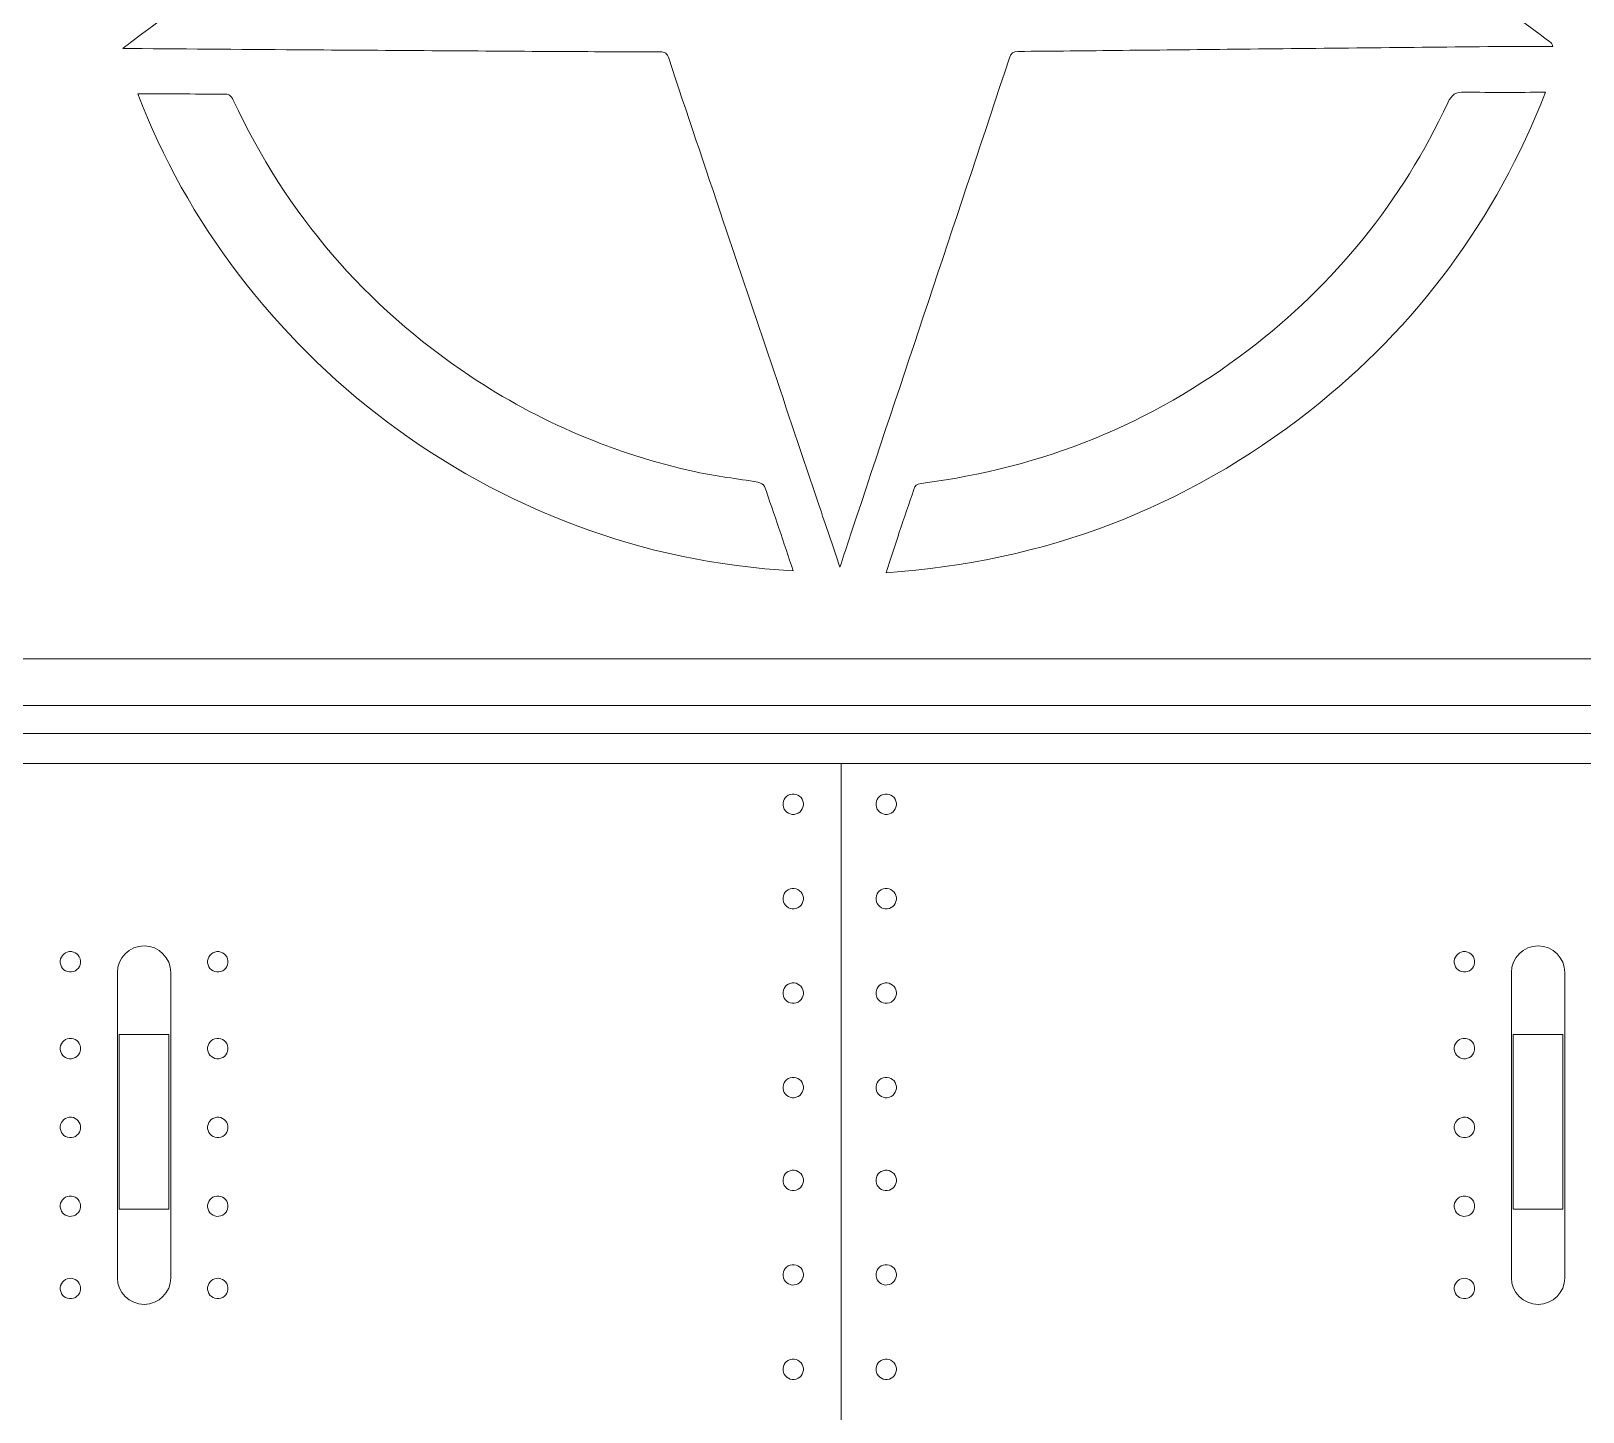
# Model space of a CAD drawing. Header units: centimetres. Extents: x -162 to 162, y -134 to 134.
# Drawn here: x 40.84 to 47.61, y -29.8 to -23.78 of the extents above; entities that cross this region are included whole.
import ezdxf

# ---------------------------------------------------------------- set-up
doc = ezdxf.new("R2010")
doc.units = ezdxf.units.CM
doc.header["$MEASUREMENT"] = 0
doc.layers.add('Capa 1', color=7, linetype='Continuous')
doc.layers.add('GUIDE', color=7, linetype='Continuous')

msp = doc.modelspace()

# ---------------------------------------------------------------- linework, layer by layer
at = {"layer": 'Capa 1', "lineweight": 9}
for points, knots in [([(50.58438, -19.51926), (50.58438, -19.51926), (49.81376, -19.55689), (49.81376, -19.55689), (49.81376, -19.55689), (49.76537, -18.56226), (49.76537, -18.56226), (49.76537, -18.56226), (50.53507, -18.52463), (50.53507, -18.52463), (50.53507, -18.52463), (50.52702, -18.34542), (50.52702, -18.34542), (50.50641, -17.94132), (50.17398, -17.62499), (49.76986, -17.62499), (49.76986, -17.62499), (44.37202, -17.62499), (44.37202, -17.62499), (44.37202, -17.62499), (38.97416, -17.62499), (38.97416, -17.62499), (38.57006, -17.62499), (38.23763, -17.94132), (38.21702, -18.34542), (38.21702, -18.34542), (38.20897, -18.52463), (38.20897, -18.52463), (38.20897, -18.52463), (38.97867, -18.56226), (38.97867, -18.56226), (38.97867, -18.56226), (38.93028, -19.55689), (38.93028, -19.55689), (38.93028, -19.55689), (38.15966, -19.51926), (38.15966, -19.51926), (38.15966, -19.51926), (37.80482, -26.71816), (37.80482, -26.71816), (37.80482, -26.71816), (44.37202, -26.71816), (44.37202, -26.71816), (44.37202, -26.71816), (50.93921, -26.71816), (50.93921, -26.71816), (50.93921, -26.71816), (50.58438, -19.51926), (50.58438, -19.51926)], [0, 0, 0, 0, 0.0625, 0.0625, 0.0625, 0.125, 0.125, 0.125, 0.1875, 0.1875, 0.1875, 0.25, 0.25, 0.25, 0.3125, 0.3125, 0.3125, 0.375, 0.375, 0.375, 0.4375, 0.4375, 0.4375, 0.5, 0.5, 0.5, 0.5625, 0.5625, 0.5625, 0.625, 0.625, 0.625, 0.6875, 0.6875, 0.6875, 0.75, 0.75, 0.75, 0.8125, 0.8125, 0.8125, 0.875, 0.875, 0.875, 0.9375, 0.9375, 0.9375, 1, 1, 1, 1]), ([(39.49747, -30.2568), (39.49747, -30.2568), (49.20983, -30.2568), (49.20983, -30.2568), (49.20983, -30.2568), (49.20983, -29.8733), (49.20983, -29.8733), (49.20983, -29.8733), (50.06557, -29.8733), (50.06557, -29.8733), (50.06557, -29.8733), (50.06557, -30.16273), (50.06557, -30.16273), (50.12111, -30.14571), (50.17578, -30.12685), (50.22953, -30.10445), (50.47505, -30.00412), (50.73761, -29.95215), (51.00284, -29.95215), (51.00284, -29.95215), (51.43026, -29.95215), (51.43026, -29.95215), (51.43026, -29.95215), (50.92846, -26.84015), (50.92846, -26.84015), (50.92846, -26.84015), (37.81558, -26.84015), (37.81558, -26.84015), (37.81558, -26.84015), (37.31378, -29.95215), (37.31378, -29.95215), (37.31378, -29.95215), (37.7412, -29.95215), (37.7412, -29.95215), (38.00647, -29.95215), (38.26899, -30.00412), (38.51453, -30.10445), (38.55574, -30.12147), (38.59783, -30.13674), (38.64084, -30.15017), (38.64084, -30.15017), (38.64084, -29.8733), (38.64084, -29.8733), (38.64084, -29.8733), (39.49747, -29.8733), (39.49747, -29.8733), (39.49747, -29.8733), (39.49747, -30.2568), (39.49747, -30.2568)], [0, 0, 0, 0, 0.0625, 0.0625, 0.0625, 0.125, 0.125, 0.125, 0.1875, 0.1875, 0.1875, 0.25, 0.25, 0.25, 0.3125, 0.3125, 0.3125, 0.375, 0.375, 0.375, 0.4375, 0.4375, 0.4375, 0.5, 0.5, 0.5, 0.5625, 0.5625, 0.5625, 0.625, 0.625, 0.625, 0.6875, 0.6875, 0.6875, 0.75, 0.75, 0.75, 0.8125, 0.8125, 0.8125, 0.875, 0.875, 0.875, 0.9375, 0.9375, 0.9375, 1, 1, 1, 1]), ([(41.22339, -28.91513), (41.22339, -28.91513), (41.22339, -28.15313), (41.22339, -28.15313), (41.22339, -28.15313), (41.44001, -28.15313), (41.44001, -28.15313), (41.44001, -28.15313), (41.44001, -28.91513), (41.44001, -28.91513), (41.44001, -28.91513), (41.22339, -28.91513), (41.22339, -28.91513)], [0, 0, 0, 0, 0.25, 0.25, 0.25, 0.5, 0.5, 0.5, 0.75, 0.75, 0.75, 1, 1, 1, 1]), ([(47.30418, -28.91513), (47.30418, -28.91513), (47.30418, -28.15313), (47.30418, -28.15313), (47.30418, -28.15313), (47.52078, -28.15313), (47.52078, -28.15313), (47.52078, -28.15313), (47.52078, -28.91513), (47.52078, -28.91513), (47.52078, -28.91513), (47.30418, -28.91513), (47.30418, -28.91513)], [0, 0, 0, 0, 0.25, 0.25, 0.25, 0.5, 0.5, 0.5, 0.75, 0.75, 0.75, 1, 1, 1, 1])]:
    msp.add_open_spline(points, degree=3, knots=knots, dxfattribs=at)
at = {"layer": 'Capa 1', "color": 4, "lineweight": 9}
for points, knots in [([(42.42682, -20.18034), (42.53935, -20.2602), (42.64516, -20.33536), (42.75105, -20.41041), (43.26282, -20.77317), (43.7746, -21.13591), (44.28645, -21.49856), (44.31051, -21.51561), (44.33531, -21.54464), (44.35969, -21.54455), (44.38427, -21.54446), (44.40915, -21.51557), (44.43322, -21.49836), (45.01518, -21.08218), (45.59705, -20.66587), (46.17897, -20.24964), (46.21265, -20.22556), (46.24674, -20.20204), (46.28626, -20.17432), (46.24874, -20.29476), (46.21334, -20.40879), (46.17772, -20.52274), (45.98164, -21.14995), (45.78565, -21.77719), (45.58883, -22.40416), (45.58204, -22.4258), (45.58484, -22.43699), (45.60329, -22.45056), (45.99436, -22.73817), (46.38491, -23.02649), (46.77557, -23.31465), (47.00503, -23.48391), (47.23452, -23.65314), (47.46395, -23.82244), (47.46894, -23.82612), (47.47343, -23.83049), (47.47703, -23.84321), (47.40615, -23.84321), (47.33527, -23.84262), (47.2644, -23.84331), (46.88335, -23.84704), (46.50231, -23.85107), (46.12127, -23.85502), (45.94729, -23.85683), (45.77332, -23.85868), (45.59934, -23.86052), (45.44737, -23.86212), (45.2954, -23.8642), (45.14343, -23.8648), (45.12178, -23.86489), (45.11334, -23.87262), (45.10678, -23.89234), (44.88483, -24.55979), (44.66229, -25.22705), (44.43986, -25.89435), (44.41643, -25.96461), (44.39319, -26.03494), (44.3667, -26.11474), (44.33401, -26.01754), (44.30451, -25.92979), (44.27496, -25.84206), (44.13607, -25.42963), (43.9971, -25.01722), (43.85827, -24.60477), (43.77868, -24.36828), (43.69898, -24.13183), (43.62033, -23.89503), (43.61331, -23.87388), (43.60471, -23.86591), (43.58158, -23.86601), (43.42955, -23.8667), (43.27751, -23.86607), (43.12548, -23.86517), (42.76641, -23.86302), (42.40734, -23.86054), (42.04828, -23.85808), (41.79056, -23.85632), (41.53284, -23.85438), (41.27512, -23.85253), (41.2666, -23.85247), (41.25809, -23.85252), (41.23843, -23.85252), (41.25482, -23.83967), (41.26338, -23.83263), (41.27227, -23.82603), (41.78497, -23.44552), (42.29769, -23.06504), (42.81041, -22.68457), (42.91205, -22.60914), (43.01335, -22.53326), (43.11569, -22.4588), (43.13542, -22.44444), (43.14125, -22.43285), (43.13323, -22.40768), (42.9054, -21.69256), (42.67861, -20.9771), (42.4517, -20.26168), (42.44412, -20.23778), (42.43702, -20.21374), (42.42682, -20.18034)], [0, 0, 0, 0, 0.030303, 0.030303, 0.030303, 0.0606061, 0.0606061, 0.0606061, 0.0909091, 0.0909091, 0.0909091, 0.1212121, 0.1212121, 0.1212121, 0.1515152, 0.1515152, 0.1515152, 0.1818182, 0.1818182, 0.1818182, 0.2121212, 0.2121212, 0.2121212, 0.2424242, 0.2424242, 0.2424242, 0.2727273, 0.2727273, 0.2727273, 0.3030303, 0.3030303, 0.3030303, 0.3333333, 0.3333333, 0.3333333, 0.3636364, 0.3636364, 0.3636364, 0.3939394, 0.3939394, 0.3939394, 0.4242424, 0.4242424, 0.4242424, 0.4545455, 0.4545455, 0.4545455, 0.4848485, 0.4848485, 0.4848485, 0.5151515, 0.5151515, 0.5151515, 0.5454545, 0.5454545, 0.5454545, 0.5757576, 0.5757576, 0.5757576, 0.6060606, 0.6060606, 0.6060606, 0.6363636, 0.6363636, 0.6363636, 0.6666667, 0.6666667, 0.6666667, 0.6969697, 0.6969697, 0.6969697, 0.7272727, 0.7272727, 0.7272727, 0.7575758, 0.7575758, 0.7575758, 0.7878788, 0.7878788, 0.7878788, 0.8181818, 0.8181818, 0.8181818, 0.8484848, 0.8484848, 0.8484848, 0.8787879, 0.8787879, 0.8787879, 0.9090909, 0.9090909, 0.9090909, 0.9393939, 0.9393939, 0.9393939, 0.969697, 0.969697, 0.969697, 1, 1, 1, 1]), ([(44.16306, -26.13002), (42.83613, -26.06204), (41.72518, -25.16358), (41.3049, -24.05032), (41.36544, -24.05032), (41.42428, -24.05021), (41.48312, -24.05036), (41.54812, -24.05052), (41.61313, -24.0519), (41.6781, -24.05066), (41.69998, -24.05024), (41.71146, -24.05691), (41.7208, -24.07701), (41.95185, -24.57443), (42.29655, -24.9751), (42.75215, -25.27949), (43.05425, -25.48133), (43.38382, -25.6213), (43.73889, -25.69894), (43.82801, -25.71843), (43.91924, -25.72815), (44.00926, -25.74369), (44.01996, -25.74553), (44.03516, -25.75372), (44.03822, -25.76248), (44.08051, -25.88358), (44.12104, -26.0053), (44.16306, -26.13002)], [0, 0, 0, 0, 0.1111111, 0.1111111, 0.1111111, 0.2222222, 0.2222222, 0.2222222, 0.3333333, 0.3333333, 0.3333333, 0.4444444, 0.4444444, 0.4444444, 0.5555556, 0.5555556, 0.5555556, 0.6666667, 0.6666667, 0.6666667, 0.7777778, 0.7777778, 0.7777778, 0.8888889, 0.8888889, 0.8888889, 1, 1, 1, 1]), ([(44.56879, -26.1387), (44.5889, -26.07661), (44.60701, -26.01937), (44.62601, -25.96243), (44.64685, -25.89997), (44.66904, -25.83795), (44.68948, -25.77537), (44.69487, -25.75884), (44.70192, -25.75143), (44.72069, -25.74908), (45.2484, -25.68282), (45.72549, -25.49082), (46.14826, -25.16769), (46.5258, -24.87913), (46.8178, -24.52032), (47.01855, -24.08889), (47.03481, -24.05394), (47.05308, -24.04115), (47.09198, -24.04211), (47.20852, -24.04499), (47.32516, -24.04315), (47.44512, -24.04315), (47.22749, -24.59798), (46.88578, -25.06339), (46.4166, -25.43212), (45.8761, -25.85691), (45.26088, -26.09194), (44.56879, -26.1387)], [0, 0, 0, 0, 0.1111111, 0.1111111, 0.1111111, 0.2222222, 0.2222222, 0.2222222, 0.3333333, 0.3333333, 0.3333333, 0.4444444, 0.4444444, 0.4444444, 0.5555556, 0.5555556, 0.5555556, 0.6666667, 0.6666667, 0.6666667, 0.7777778, 0.7777778, 0.7777778, 0.8888889, 0.8888889, 0.8888889, 1, 1, 1, 1]), ([(44.20741, -27.14376), (44.20478, -27.11931), (44.18282, -27.10163), (44.15836, -27.10426), (44.1339, -27.10689), (44.11623, -27.12884), (44.11885, -27.15329), (44.12148, -27.17774), (44.14344, -27.19543), (44.1679, -27.19279), (44.19236, -27.19016), (44.21003, -27.16821), (44.20741, -27.14376)], [0, 0, 0, 0, 0.25, 0.25, 0.25, 0.5, 0.5, 0.5, 0.75, 0.75, 0.75, 1, 1, 1, 1]), ([(44.61314, -27.14376), (44.61051, -27.11931), (44.58855, -27.10163), (44.56409, -27.10426), (44.53963, -27.10689), (44.52196, -27.12884), (44.52458, -27.15329), (44.52721, -27.17774), (44.54917, -27.19543), (44.57363, -27.19279), (44.59809, -27.19016), (44.61576, -27.16821), (44.61314, -27.14376)], [0, 0, 0, 0, 0.25, 0.25, 0.25, 0.5, 0.5, 0.5, 0.75, 0.75, 0.75, 1, 1, 1, 1]), ([(44.20741, -27.55572), (44.20478, -27.53127), (44.18282, -27.51359), (44.15836, -27.51622), (44.1339, -27.51885), (44.11623, -27.54081), (44.11885, -27.56525), (44.12148, -27.58971), (44.14344, -27.60739), (44.1679, -27.60476), (44.19236, -27.60212), (44.21003, -27.58017), (44.20741, -27.55572)], [0, 0, 0, 0, 0.25, 0.25, 0.25, 0.5, 0.5, 0.5, 0.75, 0.75, 0.75, 1, 1, 1, 1]), ([(44.61314, -27.55572), (44.61051, -27.53127), (44.58855, -27.51359), (44.56409, -27.51622), (44.53963, -27.51885), (44.52196, -27.54081), (44.52458, -27.56525), (44.52721, -27.58971), (44.54917, -27.60739), (44.57363, -27.60476), (44.59809, -27.60212), (44.61576, -27.58017), (44.61314, -27.55572)], [0, 0, 0, 0, 0.25, 0.25, 0.25, 0.5, 0.5, 0.5, 0.75, 0.75, 0.75, 1, 1, 1, 1]), ([(40.96596, -27.84071), (40.96333, -27.81626), (40.98101, -27.79431), (41.00546, -27.79167), (41.02991, -27.78904), (41.05186, -27.80673), (41.0545, -27.83118), (41.05713, -27.85562), (41.03945, -27.87758), (41.015, -27.88021), (40.99055, -27.88285), (40.96859, -27.86516), (40.96596, -27.84071)], [0, 0, 0, 0, 0.25, 0.25, 0.25, 0.5, 0.5, 0.5, 0.75, 0.75, 0.75, 1, 1, 1, 1]), ([(41.21508, -29.21375), (41.21508, -29.21375), (41.21508, -27.88308), (41.21508, -27.88308), (41.21508, -27.81894), (41.26755, -27.76647), (41.33169, -27.76647), (41.33169, -27.76647), (41.33169, -27.76647), (41.33169, -27.76647), (41.39583, -27.76647), (41.44831, -27.81894), (41.44831, -27.88308), (41.44831, -27.88308), (41.44831, -29.21375), (41.44831, -29.21375), (41.44831, -29.27789), (41.39583, -29.33036), (41.33169, -29.33036), (41.33169, -29.33036), (41.33169, -29.33036), (41.33169, -29.33036), (41.26755, -29.33036), (41.21508, -29.27789), (41.21508, -29.21375)], [0, 0, 0, 0, 0.125, 0.125, 0.125, 0.25, 0.25, 0.25, 0.375, 0.375, 0.375, 0.5, 0.5, 0.5, 0.625, 0.625, 0.625, 0.75, 0.75, 0.75, 0.875, 0.875, 0.875, 1, 1, 1, 1]), ([(41.60889, -27.84071), (41.60625, -27.81626), (41.62394, -27.79431), (41.64839, -27.79167), (41.67284, -27.78904), (41.69479, -27.80673), (41.69742, -27.83118), (41.70006, -27.85562), (41.68237, -27.87758), (41.65792, -27.88021), (41.63347, -27.88285), (41.61152, -27.86516), (41.60889, -27.84071)], [0, 0, 0, 0, 0.25, 0.25, 0.25, 0.5, 0.5, 0.5, 0.75, 0.75, 0.75, 1, 1, 1, 1]), ([(47.04674, -27.84071), (47.04411, -27.81626), (47.06179, -27.79431), (47.08624, -27.79167), (47.11069, -27.78904), (47.13265, -27.80673), (47.13528, -27.83118), (47.13791, -27.85562), (47.12023, -27.87758), (47.09578, -27.88021), (47.07133, -27.88285), (47.04937, -27.86516), (47.04674, -27.84071)], [0, 0, 0, 0, 0.25, 0.25, 0.25, 0.5, 0.5, 0.5, 0.75, 0.75, 0.75, 1, 1, 1, 1]), ([(47.29586, -29.21375), (47.29586, -29.21375), (47.29586, -27.88308), (47.29586, -27.88308), (47.29586, -27.81894), (47.34834, -27.76647), (47.41247, -27.76647), (47.41247, -27.76647), (47.41247, -27.76647), (47.41247, -27.76647), (47.47661, -27.76647), (47.52909, -27.81894), (47.52909, -27.88308), (47.52909, -27.88308), (47.52909, -29.21375), (47.52909, -29.21375), (47.52909, -29.27789), (47.47661, -29.33036), (47.41247, -29.33036), (47.41247, -29.33036), (47.41247, -29.33036), (47.41247, -29.33036), (47.34834, -29.33036), (47.29586, -29.27789), (47.29586, -29.21375)], [0, 0, 0, 0, 0.125, 0.125, 0.125, 0.25, 0.25, 0.25, 0.375, 0.375, 0.375, 0.5, 0.5, 0.5, 0.625, 0.625, 0.625, 0.75, 0.75, 0.75, 0.875, 0.875, 0.875, 1, 1, 1, 1]), ([(44.20741, -27.96768), (44.20478, -27.94323), (44.18282, -27.92555), (44.15836, -27.92818), (44.1339, -27.93081), (44.11623, -27.95277), (44.11885, -27.97722), (44.12148, -28.00167), (44.14344, -28.01935), (44.1679, -28.01672), (44.19236, -28.01408), (44.21003, -27.99213), (44.20741, -27.96768)], [0, 0, 0, 0, 0.25, 0.25, 0.25, 0.5, 0.5, 0.5, 0.75, 0.75, 0.75, 1, 1, 1, 1]), ([(44.61314, -27.96768), (44.61051, -27.94323), (44.58855, -27.92555), (44.56409, -27.92818), (44.53963, -27.93081), (44.52196, -27.95277), (44.52458, -27.97722), (44.52721, -28.00167), (44.54917, -28.01935), (44.57363, -28.01672), (44.59809, -28.01408), (44.61576, -27.99213), (44.61314, -27.96768)], [0, 0, 0, 0, 0.25, 0.25, 0.25, 0.5, 0.5, 0.5, 0.75, 0.75, 0.75, 1, 1, 1, 1]), ([(40.96596, -28.21908), (40.96333, -28.19463), (40.98101, -28.17268), (41.00546, -28.17005), (41.02991, -28.16741), (41.05186, -28.1851), (41.0545, -28.20955), (41.05713, -28.234), (41.03945, -28.25595), (41.015, -28.25858), (40.99055, -28.26122), (40.96859, -28.24353), (40.96596, -28.21908)], [0, 0, 0, 0, 0.25, 0.25, 0.25, 0.5, 0.5, 0.5, 0.75, 0.75, 0.75, 1, 1, 1, 1]), ([(41.60889, -28.21908), (41.60625, -28.19463), (41.62394, -28.17268), (41.64839, -28.17005), (41.67284, -28.16741), (41.69479, -28.1851), (41.69742, -28.20955), (41.70006, -28.234), (41.68237, -28.25595), (41.65792, -28.25858), (41.63347, -28.26122), (41.61152, -28.24353), (41.60889, -28.21908)], [0, 0, 0, 0, 0.25, 0.25, 0.25, 0.5, 0.5, 0.5, 0.75, 0.75, 0.75, 1, 1, 1, 1]), ([(47.04674, -28.21908), (47.04411, -28.19463), (47.06179, -28.17268), (47.08624, -28.17005), (47.11069, -28.16741), (47.13265, -28.1851), (47.13528, -28.20955), (47.13791, -28.234), (47.12023, -28.25595), (47.09578, -28.25858), (47.07133, -28.26122), (47.04937, -28.24353), (47.04674, -28.21908)], [0, 0, 0, 0, 0.25, 0.25, 0.25, 0.5, 0.5, 0.5, 0.75, 0.75, 0.75, 1, 1, 1, 1]), ([(44.20741, -28.37964), (44.20478, -28.35519), (44.18282, -28.33751), (44.15836, -28.34014), (44.1339, -28.34277), (44.11623, -28.36473), (44.11885, -28.38918), (44.12148, -28.41363), (44.14344, -28.43131), (44.1679, -28.42868), (44.19236, -28.42604), (44.21003, -28.40409), (44.20741, -28.37964)], [0, 0, 0, 0, 0.25, 0.25, 0.25, 0.5, 0.5, 0.5, 0.75, 0.75, 0.75, 1, 1, 1, 1]), ([(44.61314, -28.37964), (44.61051, -28.35519), (44.58855, -28.33751), (44.56409, -28.34014), (44.53963, -28.34277), (44.52196, -28.36473), (44.52458, -28.38918), (44.52721, -28.41363), (44.54917, -28.43131), (44.57363, -28.42868), (44.59809, -28.42604), (44.61576, -28.40409), (44.61314, -28.37964)], [0, 0, 0, 0, 0.25, 0.25, 0.25, 0.5, 0.5, 0.5, 0.75, 0.75, 0.75, 1, 1, 1, 1]), ([(40.96596, -28.56306), (40.96333, -28.53861), (40.98101, -28.51665), (41.00546, -28.51402), (41.02991, -28.51139), (41.05186, -28.52907), (41.0545, -28.55352), (41.05713, -28.57797), (41.03945, -28.59993), (41.015, -28.60256), (40.99055, -28.60519), (40.96859, -28.58751), (40.96596, -28.56306)], [0, 0, 0, 0, 0.25, 0.25, 0.25, 0.5, 0.5, 0.5, 0.75, 0.75, 0.75, 1, 1, 1, 1]), ([(41.60889, -28.56306), (41.60625, -28.53861), (41.62394, -28.51665), (41.64839, -28.51402), (41.67284, -28.51139), (41.69479, -28.52907), (41.69742, -28.55352), (41.70006, -28.57797), (41.68237, -28.59993), (41.65792, -28.60256), (41.63347, -28.60519), (41.61152, -28.58751), (41.60889, -28.56306)], [0, 0, 0, 0, 0.25, 0.25, 0.25, 0.5, 0.5, 0.5, 0.75, 0.75, 0.75, 1, 1, 1, 1]), ([(47.04674, -28.56306), (47.04411, -28.53861), (47.06179, -28.51665), (47.08624, -28.51402), (47.11069, -28.51139), (47.13265, -28.52907), (47.13528, -28.55352), (47.13791, -28.57797), (47.12023, -28.59993), (47.09578, -28.60256), (47.07133, -28.60519), (47.04937, -28.58751), (47.04674, -28.56306)], [0, 0, 0, 0, 0.25, 0.25, 0.25, 0.5, 0.5, 0.5, 0.75, 0.75, 0.75, 1, 1, 1, 1]), ([(44.20741, -28.78463), (44.20478, -28.76018), (44.18282, -28.7425), (44.15836, -28.74513), (44.1339, -28.74776), (44.11623, -28.76972), (44.11885, -28.79416), (44.12148, -28.81861), (44.14344, -28.8363), (44.1679, -28.83367), (44.19236, -28.83103), (44.21003, -28.80908), (44.20741, -28.78463)], [0, 0, 0, 0, 0.25, 0.25, 0.25, 0.5, 0.5, 0.5, 0.75, 0.75, 0.75, 1, 1, 1, 1]), ([(44.61314, -28.78463), (44.61051, -28.76018), (44.58855, -28.7425), (44.56409, -28.74513), (44.53963, -28.74776), (44.52196, -28.76972), (44.52458, -28.79416), (44.52721, -28.81861), (44.54917, -28.8363), (44.57363, -28.83367), (44.59809, -28.83103), (44.61576, -28.80908), (44.61314, -28.78463)], [0, 0, 0, 0, 0.25, 0.25, 0.25, 0.5, 0.5, 0.5, 0.75, 0.75, 0.75, 1, 1, 1, 1]), ([(40.96596, -28.90659), (40.96333, -28.88214), (40.98101, -28.86019), (41.00546, -28.85756), (41.02991, -28.85492), (41.05186, -28.87261), (41.0545, -28.89706), (41.05713, -28.92151), (41.03945, -28.94346), (41.015, -28.94609), (40.99055, -28.94873), (40.96859, -28.93104), (40.96596, -28.90659)], [0, 0, 0, 0, 0.25, 0.25, 0.25, 0.5, 0.5, 0.5, 0.75, 0.75, 0.75, 1, 1, 1, 1]), ([(41.60889, -28.90659), (41.60625, -28.88214), (41.62394, -28.86019), (41.64839, -28.85756), (41.67284, -28.85492), (41.69479, -28.87261), (41.69742, -28.89706), (41.70006, -28.92151), (41.68237, -28.94346), (41.65792, -28.94609), (41.63347, -28.94873), (41.61152, -28.93104), (41.60889, -28.90659)], [0, 0, 0, 0, 0.25, 0.25, 0.25, 0.5, 0.5, 0.5, 0.75, 0.75, 0.75, 1, 1, 1, 1]), ([(47.04674, -28.90659), (47.04411, -28.88214), (47.06179, -28.86019), (47.08624, -28.85756), (47.11069, -28.85492), (47.13265, -28.87261), (47.13528, -28.89706), (47.13791, -28.92151), (47.12023, -28.94346), (47.09578, -28.94609), (47.07133, -28.94873), (47.04937, -28.93104), (47.04674, -28.90659)], [0, 0, 0, 0, 0.25, 0.25, 0.25, 0.5, 0.5, 0.5, 0.75, 0.75, 0.75, 1, 1, 1, 1]), ([(44.20741, -29.19659), (44.20478, -29.17214), (44.18282, -29.15446), (44.15836, -29.15709), (44.1339, -29.15972), (44.11623, -29.18168), (44.11885, -29.20612), (44.12148, -29.23058), (44.14344, -29.24826), (44.1679, -29.24563), (44.19236, -29.24299), (44.21003, -29.22104), (44.20741, -29.19659)], [0, 0, 0, 0, 0.25, 0.25, 0.25, 0.5, 0.5, 0.5, 0.75, 0.75, 0.75, 1, 1, 1, 1]), ([(44.61314, -29.19659), (44.61051, -29.17214), (44.58855, -29.15446), (44.56409, -29.15709), (44.53963, -29.15972), (44.52196, -29.18168), (44.52458, -29.20612), (44.52721, -29.23058), (44.54917, -29.24826), (44.57363, -29.24563), (44.59809, -29.24299), (44.61576, -29.22104), (44.61314, -29.19659)], [0, 0, 0, 0, 0.25, 0.25, 0.25, 0.5, 0.5, 0.5, 0.75, 0.75, 0.75, 1, 1, 1, 1]), ([(40.96596, -29.26566), (40.96333, -29.24121), (40.98101, -29.21925), (41.00546, -29.21662), (41.02991, -29.21399), (41.05186, -29.23167), (41.0545, -29.25612), (41.05713, -29.28057), (41.03945, -29.30253), (41.015, -29.30516), (40.99055, -29.30779), (40.96859, -29.29011), (40.96596, -29.26566)], [0, 0, 0, 0, 0.25, 0.25, 0.25, 0.5, 0.5, 0.5, 0.75, 0.75, 0.75, 1, 1, 1, 1]), ([(41.60889, -29.26566), (41.60625, -29.24121), (41.62394, -29.21925), (41.64839, -29.21662), (41.67284, -29.21399), (41.69479, -29.23167), (41.69742, -29.25612), (41.70006, -29.28057), (41.68237, -29.30253), (41.65792, -29.30516), (41.63347, -29.30779), (41.61152, -29.29011), (41.60889, -29.26566)], [0, 0, 0, 0, 0.25, 0.25, 0.25, 0.5, 0.5, 0.5, 0.75, 0.75, 0.75, 1, 1, 1, 1]), ([(47.04674, -29.26566), (47.04411, -29.24121), (47.06179, -29.21925), (47.08624, -29.21662), (47.11069, -29.21399), (47.13265, -29.23167), (47.13528, -29.25612), (47.13791, -29.28057), (47.12023, -29.30253), (47.09578, -29.30516), (47.07133, -29.30779), (47.04937, -29.29011), (47.04674, -29.26566)], [0, 0, 0, 0, 0.25, 0.25, 0.25, 0.5, 0.5, 0.5, 0.75, 0.75, 0.75, 1, 1, 1, 1]), ([(44.20741, -29.60855), (44.20478, -29.5841), (44.18282, -29.56642), (44.15836, -29.56905), (44.1339, -29.57168), (44.11623, -29.59364), (44.11885, -29.61809), (44.12148, -29.64254), (44.14344, -29.66022), (44.1679, -29.65759), (44.19236, -29.65495), (44.21003, -29.633), (44.20741, -29.60855)], [0, 0, 0, 0, 0.25, 0.25, 0.25, 0.5, 0.5, 0.5, 0.75, 0.75, 0.75, 1, 1, 1, 1]), ([(44.61314, -29.60855), (44.61051, -29.5841), (44.58855, -29.56642), (44.56409, -29.56905), (44.53963, -29.57168), (44.52196, -29.59364), (44.52458, -29.61809), (44.52721, -29.64254), (44.54917, -29.66022), (44.57363, -29.65759), (44.59809, -29.65495), (44.61576, -29.633), (44.61314, -29.60855)], [0, 0, 0, 0, 0.25, 0.25, 0.25, 0.5, 0.5, 0.5, 0.75, 0.75, 0.75, 1, 1, 1, 1])]:
    msp.add_open_spline(points, degree=3, knots=knots, dxfattribs=at)
for points in [[(38.02372, -26.51451), (38.02372, -26.51451), (50.65979, -26.51451), (50.65979, -26.51451)], [(38.02379, -26.97149), (38.02379, -26.97149), (50.65986, -26.97149), (50.65986, -26.97149)], [(44.37208, -26.97149), (44.37208, -26.97149), (44.37208, -30.24659), (44.37208, -30.24659)]]:
    msp.add_open_spline(points, degree=3, dxfattribs=at)
at = {"layer": 'GUIDE', "lineweight": 9}
for points in [[(154.95614, -133.81955), (154.95614, -133.81955), (-18.51418, -133.81955), (-18.51418, -133.81955), (-18.51418, -133.81955), (-18.51418, 9.29968), (-18.51418, 9.29968), (-18.51418, 9.29968), (154.95614, 9.29968), (154.95614, 9.29968), (154.95614, 9.29968), (154.95614, -133.81955), (154.95614, -133.81955)], [(-18.43797, -133.74342), (-18.43797, -133.74342), (154.87992, -133.74342), (154.87992, -133.74342), (154.87992, -133.74342), (154.87992, 9.22355), (154.87992, 9.22355), (154.87992, 9.22355), (-18.43797, 9.22355), (-18.43797, 9.22355), (-18.43797, 9.22355), (-18.43797, -133.74342), (-18.43797, -133.74342)]]:
    msp.add_open_spline(points, degree=3, knots=[0, 0, 0, 0, 0.25, 0.25, 0.25, 0.5, 0.5, 0.5, 0.75, 0.75, 0.75, 1, 1, 1, 1], dxfattribs=at)

doc.saveas('drawing.dxf')
